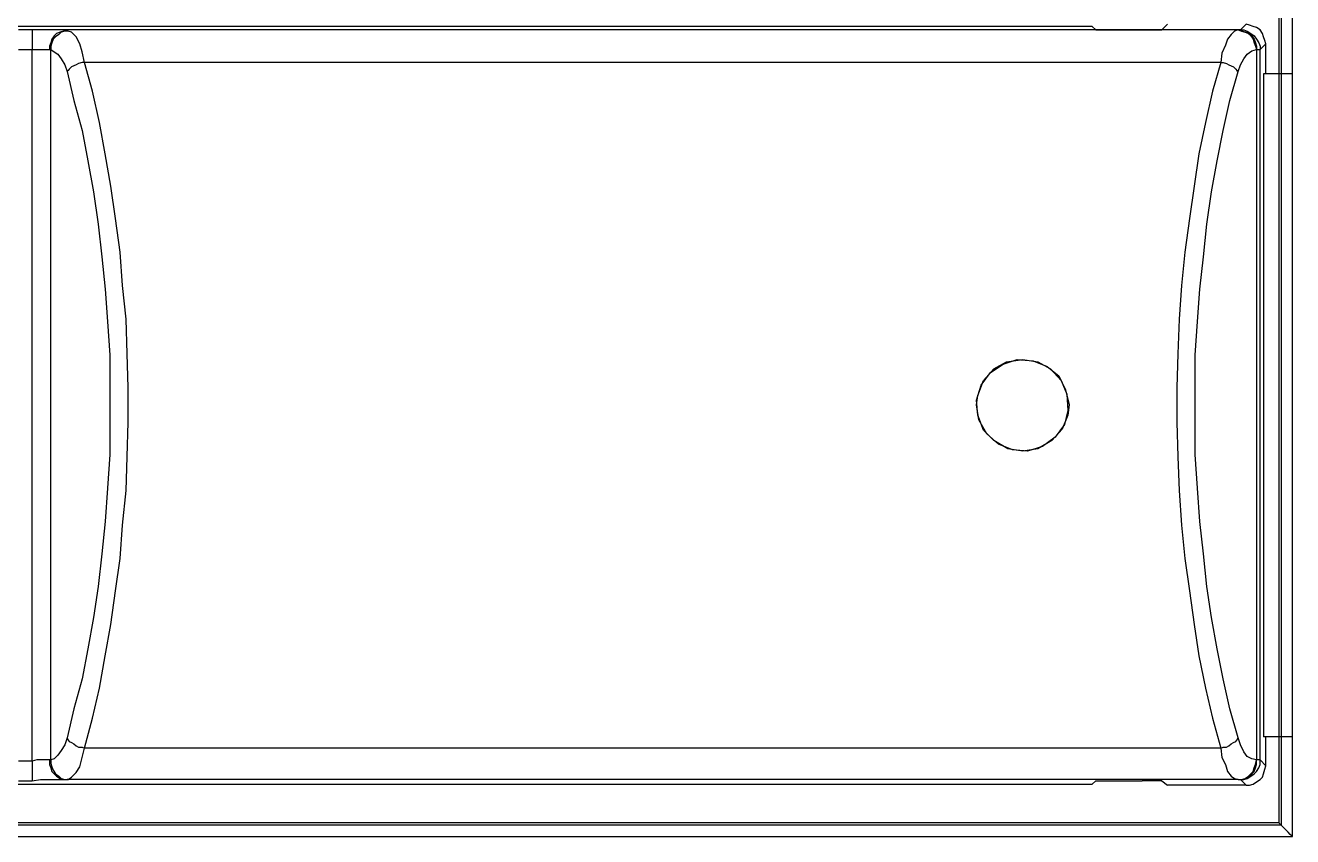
# Model space of a CAD drawing. Header units: centimetres. Extents: x -9.3 to 8.8, y -8.1 to 9.2.
# Drawn here: x -0.557 to 1.376, y -0.455 to 0.783 of the extents above; entities that cross this region are included whole.
import ezdxf

# ---------------------------------------------------------------- set-up
doc = ezdxf.new("R2010")
doc.units = ezdxf.units.CM
doc.header["$MEASUREMENT"] = 0
doc.layers.add('Camada 1', color=7, linetype='Continuous')

msp = doc.modelspace()

# ---------------------------------------------------------------- linework, layer by layer
at = {"layer": 'Camada 1', "color": 250, "lineweight": 25}
for points in [[(1.3582, 6.67103), (1.3582, 6.67103), (1.3582, -0.43744), (1.3582, -0.43744)], [(1.37585, -0.45508), (1.37585, -0.45508), (1.37585, 6.68867), (1.37585, 6.68867)], [(1.35467, 6.6675), (1.35467, 6.6675), (1.35467, -0.43392), (1.35467, -0.43392)], [(1.07015, 0.78123), (1.07015, 0.78123), (-2.18316, 0.78123), (-2.18316, 0.78123)], [(-0.5468, 0.77597), (-0.5468, 0.77597), (-0.56797, 0.77597), (-0.56797, 0.77597)], [(-0.49382, 0.77597), (-0.49382, 0.77597), (-0.5468, 0.77597), (-0.5468, 0.77597)], [(-0.5468, 0.77597), (-0.5468, 0.77597), (-0.5468, 0.74595), (-0.5468, 0.74595)], [(1.29257, 0.77597), (1.29257, 0.77597), (-0.49382, 0.77597), (-0.49382, 0.77597)], [(-0.49209, 0.77417), (-0.49209, 0.77417), (-0.49382, 0.77597), (-0.49382, 0.77597)], [(1.07015, 0.78123), (1.07015, 0.78123), (1.07545, 0.77597), (1.07545, 0.77597)], [(1.07545, 0.77597), (1.07545, 0.77597), (1.14607, 0.77597), (1.14607, 0.77597)], [(1.14607, 0.77597), (1.14607, 0.77597), (1.17606, 0.77597), (1.17606, 0.77597)], [(1.18488, 0.78479), (1.18488, 0.78479), (1.17606, 0.77597), (1.17606, 0.77597)], [(1.29434, 0.77597), (1.29434, 0.77597), (1.29257, 0.77597), (1.29257, 0.77597)], [(1.2961, 0.77597), (1.2961, 0.77597), (1.29434, 0.77597), (1.29434, 0.77597)], [(1.30493, 0.78479), (1.30493, 0.78479), (1.2961, 0.77597), (1.2961, 0.77597)], [(1.32612, 0.74595), (1.32612, 0.74595), (1.33493, 0.75477), (1.33493, 0.75477)], [(1.33493, 0.70887), (1.33493, 0.70887), (1.33493, 0.75477), (1.33493, 0.75477)], [(-0.56797, 0.74595), (-0.56797, 0.74595), (-0.5468, 0.74595), (-0.5468, 0.74595)], [(-0.5468, 0.74595), (-0.5468, 0.74595), (-0.52031, 0.74595), (-0.52031, 0.74595)], [(-0.5468, -0.33969), (-0.5468, -0.33969), (-0.5468, 0.74595), (-0.5468, 0.74595)], [(-0.52031, 0.74595), (-0.52031, 0.74595), (-0.51855, 0.74595), (-0.51855, 0.74595)], [(-0.51855, -0.33789), (-0.51855, -0.33789), (-0.51855, 0.74595), (-0.51855, 0.74595)], [(1.32081, 0.74595), (1.32081, 0.74595), (1.32081, 0.74595), (1.32081, 0.74595)], [(1.32081, 0.74595), (1.32081, 0.74595), (1.32081, -0.33789), (1.32081, -0.33789)], [(1.32081, 0.74595), (1.32081, 0.74595), (1.32612, 0.74595), (1.32612, 0.74595)], [(1.32612, -0.33789), (1.32612, -0.33789), (1.32612, 0.74595), (1.32612, 0.74595)], [(1.26609, 0.72655), (1.26609, 0.72655), (-0.46736, 0.72655), (-0.46736, 0.72655)], [(1.33141, 0.70887), (1.33141, 0.70887), (1.33141, -0.30261), (1.33141, -0.30261)], [(1.37584, 0.70887), (1.37584, 0.70887), (1.33141, 0.70887), (1.33141, 0.70887)], [(1.37584, -0.30261), (1.37584, -0.30261), (1.33141, -0.30261), (1.33141, -0.30261)], [(1.33493, -0.34674), (1.33493, -0.34674), (1.33493, -0.30261), (1.33493, -0.30261)], [(1.26609, -0.32025), (1.26609, -0.32025), (-0.46736, -0.32025), (-0.46736, -0.32025)], [(-0.5468, -0.33969), (-0.5468, -0.33969), (-0.56797, -0.33969), (-0.56797, -0.33969)], [(-0.5468, -0.33969), (-0.5468, -0.33969), (-0.5468, -0.36968), (-0.5468, -0.36968)], [(-0.51855, -0.33789), (-0.51855, -0.33789), (-0.52031, -0.33789), (-0.52031, -0.33789)], [(1.32081, -0.33789), (1.32081, -0.33789), (1.32081, -0.33789), (1.32081, -0.33789)], [(1.32612, -0.33789), (1.32612, -0.33789), (1.32081, -0.33789), (1.32081, -0.33789)], [(1.33493, -0.34674), (1.33493, -0.34674), (1.32612, -0.33789), (1.32612, -0.33789)], [(-2.18316, -0.37497), (-2.18316, -0.37497), (1.07015, -0.37497), (1.07015, -0.37497)], [(-0.56797, -0.36968), (-0.56797, -0.36968), (-0.5468, -0.36968), (-0.5468, -0.36968)], [(-0.49382, -0.36791), (-0.49382, -0.36791), (-0.49209, -0.36791), (-0.49209, -0.36791)], [(1.29257, -0.36791), (1.29257, -0.36791), (-0.49382, -0.36791), (-0.49382, -0.36791)], [(1.07015, -0.37497), (1.07015, -0.37497), (1.07545, -0.36968), (1.07545, -0.36968)], [(1.07545, -0.36968), (1.07545, -0.36968), (1.14607, -0.36968), (1.14607, -0.36968)], [(1.17606, -0.36968), (1.17606, -0.36968), (1.14607, -0.36968), (1.14607, -0.36968)], [(1.17606, -0.36968), (1.17606, -0.36968), (1.18488, -0.37673), (1.18488, -0.37673)], [(1.30493, -0.37673), (1.30493, -0.37673), (1.18488, -0.37673), (1.18488, -0.37673)], [(1.29257, -0.36791), (1.29257, -0.36791), (1.29434, -0.36791), (1.29434, -0.36791)], [(1.29434, -0.36791), (1.29434, -0.36791), (1.2961, -0.36791), (1.2961, -0.36791)], [(1.2961, -0.36791), (1.2961, -0.36791), (1.30493, -0.37673), (1.30493, -0.37673)], [(1.3582, -0.43744), (1.3582, -0.43744), (-2.46944, -0.43744), (-2.46944, -0.43744)], [(1.35467, -0.43392), (1.35467, -0.43392), (-2.46591, -0.43392), (-2.46591, -0.43392)], [(1.35467, -0.43392), (1.35467, -0.43392), (1.3582, -0.43744), (1.3582, -0.43744)], [(-2.49061, -0.45508), (-2.49061, -0.45508), (1.37585, -0.45508), (1.37585, -0.45508)]]:
    msp.add_open_spline(points, degree=3, dxfattribs=at)
for points, knots in [([(-0.49382, 0.77597), (-0.49382, 0.77597), (-0.49914, 0.77417), (-0.49914, 0.77417), (-0.49914, 0.77417), (-0.50443, 0.77241), (-0.50443, 0.77241), (-0.50443, 0.77241), (-0.50973, 0.77064), (-0.50973, 0.77064), (-0.50973, 0.77064), (-0.51325, 0.76712), (-0.51325, 0.76712), (-0.51325, 0.76712), (-0.51678, 0.76182), (-0.51678, 0.76182), (-0.51678, 0.76182), (-0.51855, 0.75653), (-0.51855, 0.75653), (-0.51855, 0.75653), (-0.52031, 0.75124), (-0.52031, 0.75124), (-0.52031, 0.75124), (-0.52031, 0.74595), (-0.52031, 0.74595)], [0, 0, 0, 0, 0.125, 0.125, 0.125, 0.25, 0.25, 0.25, 0.375, 0.375, 0.375, 0.5, 0.5, 0.5, 0.625, 0.625, 0.625, 0.75, 0.75, 0.75, 0.875, 0.875, 0.875, 1, 1, 1, 1]), ([(-0.49209, 0.77417), (-0.49209, 0.77417), (-0.49738, 0.77417), (-0.49738, 0.77417), (-0.49738, 0.77417), (-0.50267, 0.77241), (-0.50267, 0.77241), (-0.50267, 0.77241), (-0.5062, 0.76888), (-0.5062, 0.76888), (-0.5062, 0.76888), (-0.51149, 0.76535), (-0.51149, 0.76535), (-0.51149, 0.76535), (-0.51502, 0.76182), (-0.51502, 0.76182), (-0.51502, 0.76182), (-0.51678, 0.75653), (-0.51678, 0.75653), (-0.51678, 0.75653), (-0.51855, 0.75124), (-0.51855, 0.75124), (-0.51855, 0.75124), (-0.51855, 0.74595), (-0.51855, 0.74595)], [0, 0, 0, 0, 0.125, 0.125, 0.125, 0.25, 0.25, 0.25, 0.375, 0.375, 0.375, 0.5, 0.5, 0.5, 0.625, 0.625, 0.625, 0.75, 0.75, 0.75, 0.875, 0.875, 0.875, 1, 1, 1, 1]), ([(-0.46736, 0.72655), (-0.46736, 0.72655), (-0.47089, 0.74242), (-0.47089, 0.74242), (-0.47089, 0.74242), (-0.47441, 0.75477), (-0.47441, 0.75477), (-0.47441, 0.75477), (-0.47971, 0.76535), (-0.47971, 0.76535), (-0.47971, 0.76535), (-0.48676, 0.77241), (-0.48676, 0.77241), (-0.48676, 0.77241), (-0.49209, 0.77417), (-0.49209, 0.77417)], [0, 0, 0, 0, 0.2, 0.2, 0.2, 0.4, 0.4, 0.4, 0.6, 0.6, 0.6, 0.8, 0.8, 0.8, 1, 1, 1, 1]), ([(1.29257, 0.77597), (1.29257, 0.77597), (1.28727, 0.77417), (1.28727, 0.77417), (1.28727, 0.77417), (1.28198, 0.76888), (1.28198, 0.76888), (1.28198, 0.76888), (1.27669, 0.76182), (1.27669, 0.76182), (1.27669, 0.76182), (1.27316, 0.753), (1.27316, 0.753), (1.27316, 0.753), (1.26785, 0.74066), (1.26785, 0.74066), (1.26785, 0.74066), (1.26609, 0.72655), (1.26609, 0.72655)], [0, 0, 0, 0, 0.1666667, 0.1666667, 0.1666667, 0.3333333, 0.3333333, 0.3333333, 0.5, 0.5, 0.5, 0.6666667, 0.6666667, 0.6666667, 0.8333333, 0.8333333, 0.8333333, 1, 1, 1, 1]), ([(1.29257, 0.77597), (1.29257, 0.77597), (1.29786, 0.77417), (1.29786, 0.77417), (1.29786, 0.77417), (1.30316, 0.77241), (1.30316, 0.77241), (1.30316, 0.77241), (1.30845, 0.77064), (1.30845, 0.77064), (1.30845, 0.77064), (1.31199, 0.76712), (1.31199, 0.76712), (1.31199, 0.76712), (1.31552, 0.76182), (1.31552, 0.76182), (1.31552, 0.76182), (1.31728, 0.75653), (1.31728, 0.75653), (1.31728, 0.75653), (1.31905, 0.75124), (1.31905, 0.75124), (1.31905, 0.75124), (1.32081, 0.74595), (1.32081, 0.74595)], [0, 0, 0, 0, 0.125, 0.125, 0.125, 0.25, 0.25, 0.25, 0.375, 0.375, 0.375, 0.5, 0.5, 0.5, 0.625, 0.625, 0.625, 0.75, 0.75, 0.75, 0.875, 0.875, 0.875, 1, 1, 1, 1]), ([(1.29434, 0.77597), (1.29434, 0.77597), (1.29963, 0.77417), (1.29963, 0.77417), (1.29963, 0.77417), (1.30493, 0.77241), (1.30493, 0.77241), (1.30493, 0.77241), (1.30845, 0.77064), (1.30845, 0.77064), (1.30845, 0.77064), (1.31375, 0.76712), (1.31375, 0.76712), (1.31375, 0.76712), (1.31728, 0.76182), (1.31728, 0.76182), (1.31728, 0.76182), (1.31905, 0.75653), (1.31905, 0.75653), (1.31905, 0.75653), (1.32081, 0.75124), (1.32081, 0.75124), (1.32081, 0.75124), (1.32081, 0.74595), (1.32081, 0.74595)], [0, 0, 0, 0, 0.125, 0.125, 0.125, 0.25, 0.25, 0.25, 0.375, 0.375, 0.375, 0.5, 0.5, 0.5, 0.625, 0.625, 0.625, 0.75, 0.75, 0.75, 0.875, 0.875, 0.875, 1, 1, 1, 1]), ([(1.2961, 0.77597), (1.2961, 0.77597), (1.30139, 0.77597), (1.30139, 0.77597), (1.30139, 0.77597), (1.3067, 0.77417), (1.3067, 0.77417), (1.3067, 0.77417), (1.31199, 0.77064), (1.31199, 0.77064), (1.31199, 0.77064), (1.31728, 0.76712), (1.31728, 0.76712), (1.31728, 0.76712), (1.32081, 0.76182), (1.32081, 0.76182), (1.32081, 0.76182), (1.32434, 0.75653), (1.32434, 0.75653), (1.32434, 0.75653), (1.32612, 0.75124), (1.32612, 0.75124), (1.32612, 0.75124), (1.32612, 0.74595), (1.32612, 0.74595)], [0, 0, 0, 0, 0.125, 0.125, 0.125, 0.25, 0.25, 0.25, 0.375, 0.375, 0.375, 0.5, 0.5, 0.5, 0.625, 0.625, 0.625, 0.75, 0.75, 0.75, 0.875, 0.875, 0.875, 1, 1, 1, 1]), ([(1.33493, 0.75477), (1.33493, 0.75477), (1.33317, 0.76006), (1.33317, 0.76006), (1.33317, 0.76006), (1.33141, 0.76535), (1.33141, 0.76535), (1.33141, 0.76535), (1.32964, 0.77064), (1.32964, 0.77064), (1.32964, 0.77064), (1.32612, 0.77597), (1.32612, 0.77597), (1.32612, 0.77597), (1.32081, 0.7795), (1.32081, 0.7795), (1.32081, 0.7795), (1.31552, 0.78123), (1.31552, 0.78123), (1.31552, 0.78123), (1.31023, 0.78303), (1.31023, 0.78303), (1.31023, 0.78303), (1.30493, 0.78479), (1.30493, 0.78479)], [0, 0, 0, 0, 0.125, 0.125, 0.125, 0.25, 0.25, 0.25, 0.375, 0.375, 0.375, 0.5, 0.5, 0.5, 0.625, 0.625, 0.625, 0.75, 0.75, 0.75, 0.875, 0.875, 0.875, 1, 1, 1, 1]), ([(-0.51855, 0.74595), (-0.51855, 0.74595), (-0.51325, 0.74242), (-0.51325, 0.74242), (-0.51325, 0.74242), (-0.50796, 0.73889), (-0.50796, 0.73889), (-0.50796, 0.73889), (-0.50267, 0.73184), (-0.50267, 0.73184), (-0.50267, 0.73184), (-0.49738, 0.72298), (-0.49738, 0.72298), (-0.49738, 0.72298), (-0.49382, 0.7124), (-0.49382, 0.7124)], [0, 0, 0, 0, 0.2, 0.2, 0.2, 0.4, 0.4, 0.4, 0.6, 0.6, 0.6, 0.8, 0.8, 0.8, 1, 1, 1, 1]), ([(1.29257, 0.7124), (1.29257, 0.7124), (1.2961, 0.72298), (1.2961, 0.72298), (1.2961, 0.72298), (1.30139, 0.73184), (1.30139, 0.73184), (1.30139, 0.73184), (1.3067, 0.73889), (1.3067, 0.73889), (1.3067, 0.73889), (1.31375, 0.74419), (1.31375, 0.74419), (1.31375, 0.74419), (1.32081, 0.74595), (1.32081, 0.74595)], [0, 0, 0, 0, 0.2, 0.2, 0.2, 0.4, 0.4, 0.4, 0.6, 0.6, 0.6, 0.8, 0.8, 0.8, 1, 1, 1, 1]), ([(-0.46736, 0.72655), (-0.46736, 0.72655), (-0.47089, 0.72655), (-0.47089, 0.72655), (-0.47089, 0.72655), (-0.47618, 0.72478), (-0.47618, 0.72478), (-0.47618, 0.72478), (-0.47971, 0.72298), (-0.47971, 0.72298), (-0.47971, 0.72298), (-0.48323, 0.72122), (-0.48323, 0.72122), (-0.48323, 0.72122), (-0.48676, 0.71946), (-0.48676, 0.71946), (-0.48676, 0.71946), (-0.49029, 0.71593), (-0.49029, 0.71593), (-0.49029, 0.71593), (-0.49209, 0.71416), (-0.49209, 0.71416), (-0.49209, 0.71416), (-0.49382, 0.7124), (-0.49382, 0.7124)], [0, 0, 0, 0, 0.125, 0.125, 0.125, 0.25, 0.25, 0.25, 0.375, 0.375, 0.375, 0.5, 0.5, 0.5, 0.625, 0.625, 0.625, 0.75, 0.75, 0.75, 0.875, 0.875, 0.875, 1, 1, 1, 1]), ([(-0.46736, -0.32025), (-0.46736, -0.32025), (-0.45501, -0.27435), (-0.45501, -0.27435), (-0.45501, -0.27435), (-0.44439, -0.22846), (-0.44439, -0.22846), (-0.44439, -0.22846), (-0.43557, -0.17903), (-0.43557, -0.17903), (-0.43557, -0.17903), (-0.42675, -0.13137), (-0.42675, -0.13137), (-0.42675, -0.13137), (-0.4197, -0.08019), (-0.4197, -0.08019), (-0.4197, -0.08019), (-0.41264, -0.03076), (-0.41264, -0.03076), (-0.41264, -0.03076), (-0.40911, 0.02043), (-0.40911, 0.02043), (-0.40911, 0.02043), (-0.40379, 0.07338), (-0.40379, 0.07338), (-0.40379, 0.07338), (-0.40206, 0.1246), (-0.40206, 0.1246), (-0.40206, 0.1246), (-0.40029, 0.17755), (-0.40029, 0.17755), (-0.40029, 0.17755), (-0.40029, 0.23051), (-0.40029, 0.23051), (-0.40029, 0.23051), (-0.40206, 0.28169), (-0.40206, 0.28169), (-0.40206, 0.28169), (-0.40379, 0.33465), (-0.40379, 0.33465), (-0.40379, 0.33465), (-0.40911, 0.38583), (-0.40911, 0.38583), (-0.40911, 0.38583), (-0.41264, 0.43702), (-0.41264, 0.43702), (-0.41264, 0.43702), (-0.4197, 0.48821), (-0.4197, 0.48821), (-0.4197, 0.48821), (-0.42675, 0.53767), (-0.42675, 0.53767), (-0.42675, 0.53767), (-0.43557, 0.58706), (-0.43557, 0.58706), (-0.43557, 0.58706), (-0.44439, 0.63475), (-0.44439, 0.63475), (-0.44439, 0.63475), (-0.45501, 0.68238), (-0.45501, 0.68238), (-0.45501, 0.68238), (-0.46736, 0.72655), (-0.46736, 0.72655)], [0, 0, 0, 0, 0.047619, 0.047619, 0.047619, 0.0952381, 0.0952381, 0.0952381, 0.1428571, 0.1428571, 0.1428571, 0.1904762, 0.1904762, 0.1904762, 0.2380952, 0.2380952, 0.2380952, 0.2857143, 0.2857143, 0.2857143, 0.3333333, 0.3333333, 0.3333333, 0.3809524, 0.3809524, 0.3809524, 0.4285714, 0.4285714, 0.4285714, 0.4761905, 0.4761905, 0.4761905, 0.5238095, 0.5238095, 0.5238095, 0.5714286, 0.5714286, 0.5714286, 0.6190476, 0.6190476, 0.6190476, 0.6666667, 0.6666667, 0.6666667, 0.7142857, 0.7142857, 0.7142857, 0.7619048, 0.7619048, 0.7619048, 0.8095238, 0.8095238, 0.8095238, 0.8571429, 0.8571429, 0.8571429, 0.9047619, 0.9047619, 0.9047619, 0.952381, 0.952381, 0.952381, 1, 1, 1, 1]), ([(1.26609, 0.72655), (1.26609, 0.72655), (1.25373, 0.68238), (1.25373, 0.68238), (1.25373, 0.68238), (1.24315, 0.63475), (1.24315, 0.63475), (1.24315, 0.63475), (1.23254, 0.58706), (1.23254, 0.58706), (1.23254, 0.58706), (1.22548, 0.53767), (1.22548, 0.53767), (1.22548, 0.53767), (1.21843, 0.48821), (1.21843, 0.48821), (1.21843, 0.48821), (1.21137, 0.43702), (1.21137, 0.43702), (1.21137, 0.43702), (1.20608, 0.38583), (1.20608, 0.38583), (1.20608, 0.38583), (1.20255, 0.33465), (1.20255, 0.33465), (1.20255, 0.33465), (1.20079, 0.28169), (1.20079, 0.28169), (1.20079, 0.28169), (1.19902, 0.23051), (1.19902, 0.23051), (1.19902, 0.23051), (1.19902, 0.17755), (1.19902, 0.17755), (1.19902, 0.17755), (1.20079, 0.1246), (1.20079, 0.1246), (1.20079, 0.1246), (1.20255, 0.07338), (1.20255, 0.07338), (1.20255, 0.07338), (1.20608, 0.02043), (1.20608, 0.02043), (1.20608, 0.02043), (1.21137, -0.03076), (1.21137, -0.03076), (1.21137, -0.03076), (1.21843, -0.08019), (1.21843, -0.08019), (1.21843, -0.08019), (1.22548, -0.13137), (1.22548, -0.13137), (1.22548, -0.13137), (1.23254, -0.17903), (1.23254, -0.17903), (1.23254, -0.17903), (1.24315, -0.22846), (1.24315, -0.22846), (1.24315, -0.22846), (1.25373, -0.27435), (1.25373, -0.27435), (1.25373, -0.27435), (1.26609, -0.32025), (1.26609, -0.32025)], [0, 0, 0, 0, 0.047619, 0.047619, 0.047619, 0.0952381, 0.0952381, 0.0952381, 0.1428571, 0.1428571, 0.1428571, 0.1904762, 0.1904762, 0.1904762, 0.2380952, 0.2380952, 0.2380952, 0.2857143, 0.2857143, 0.2857143, 0.3333333, 0.3333333, 0.3333333, 0.3809524, 0.3809524, 0.3809524, 0.4285714, 0.4285714, 0.4285714, 0.4761905, 0.4761905, 0.4761905, 0.5238095, 0.5238095, 0.5238095, 0.5714286, 0.5714286, 0.5714286, 0.6190476, 0.6190476, 0.6190476, 0.6666667, 0.6666667, 0.6666667, 0.7142857, 0.7142857, 0.7142857, 0.7619048, 0.7619048, 0.7619048, 0.8095238, 0.8095238, 0.8095238, 0.8571429, 0.8571429, 0.8571429, 0.9047619, 0.9047619, 0.9047619, 0.952381, 0.952381, 0.952381, 1, 1, 1, 1]), ([(1.26609, 0.72655), (1.26609, 0.72655), (1.26962, 0.72655), (1.26962, 0.72655), (1.26962, 0.72655), (1.27492, 0.72478), (1.27492, 0.72478), (1.27492, 0.72478), (1.27845, 0.72298), (1.27845, 0.72298), (1.27845, 0.72298), (1.28198, 0.72122), (1.28198, 0.72122), (1.28198, 0.72122), (1.28552, 0.71946), (1.28552, 0.71946), (1.28552, 0.71946), (1.28905, 0.71593), (1.28905, 0.71593), (1.28905, 0.71593), (1.2908, 0.71416), (1.2908, 0.71416), (1.2908, 0.71416), (1.29257, 0.7124), (1.29257, 0.7124)], [0, 0, 0, 0, 0.125, 0.125, 0.125, 0.25, 0.25, 0.25, 0.375, 0.375, 0.375, 0.5, 0.5, 0.5, 0.625, 0.625, 0.625, 0.75, 0.75, 0.75, 0.875, 0.875, 0.875, 1, 1, 1, 1]), ([(-0.49382, 0.7124), (-0.49382, 0.7124), (-0.48323, 0.66827), (-0.48323, 0.66827), (-0.48323, 0.66827), (-0.47089, 0.62237), (-0.47089, 0.62237), (-0.47089, 0.62237), (-0.46207, 0.57647), (-0.46207, 0.57647), (-0.46207, 0.57647), (-0.45325, 0.52881), (-0.45325, 0.52881), (-0.45325, 0.52881), (-0.44619, 0.47939), (-0.44619, 0.47939), (-0.44619, 0.47939), (-0.44086, 0.42997), (-0.44086, 0.42997), (-0.44086, 0.42997), (-0.43557, 0.38054), (-0.43557, 0.38054), (-0.43557, 0.38054), (-0.43204, 0.33112), (-0.43204, 0.33112), (-0.43204, 0.33112), (-0.42852, 0.27993), (-0.42852, 0.27993), (-0.42852, 0.27993), (-0.42852, 0.12813), (-0.42852, 0.12813), (-0.42852, 0.12813), (-0.43204, 0.07691), (-0.43204, 0.07691), (-0.43204, 0.07691), (-0.43557, 0.02572), (-0.43557, 0.02572), (-0.43557, 0.02572), (-0.44086, -0.02371), (-0.44086, -0.02371), (-0.44086, -0.02371), (-0.44619, -0.07313), (-0.44619, -0.07313), (-0.44619, -0.07313), (-0.45325, -0.12076), (-0.45325, -0.12076), (-0.45325, -0.12076), (-0.46207, -0.16845), (-0.46207, -0.16845), (-0.46207, -0.16845), (-0.47089, -0.21435), (-0.47089, -0.21435), (-0.47089, -0.21435), (-0.48323, -0.26024), (-0.48323, -0.26024), (-0.48323, -0.26024), (-0.49382, -0.30434), (-0.49382, -0.30434)], [0, 0, 0, 0, 0.0526316, 0.0526316, 0.0526316, 0.1052632, 0.1052632, 0.1052632, 0.1578947, 0.1578947, 0.1578947, 0.2105263, 0.2105263, 0.2105263, 0.2631579, 0.2631579, 0.2631579, 0.3157895, 0.3157895, 0.3157895, 0.3684211, 0.3684211, 0.3684211, 0.4210526, 0.4210526, 0.4210526, 0.4736842, 0.4736842, 0.4736842, 0.5263158, 0.5263158, 0.5263158, 0.5789474, 0.5789474, 0.5789474, 0.6315789, 0.6315789, 0.6315789, 0.6842105, 0.6842105, 0.6842105, 0.7368421, 0.7368421, 0.7368421, 0.7894737, 0.7894737, 0.7894737, 0.8421053, 0.8421053, 0.8421053, 0.8947368, 0.8947368, 0.8947368, 0.9473684, 0.9473684, 0.9473684, 1, 1, 1, 1]), ([(1.29257, -0.30434), (1.29257, -0.30434), (1.28022, -0.26024), (1.28022, -0.26024), (1.28022, -0.26024), (1.26962, -0.21435), (1.26962, -0.21435), (1.26962, -0.21435), (1.2608, -0.16845), (1.2608, -0.16845), (1.2608, -0.16845), (1.25198, -0.12076), (1.25198, -0.12076), (1.25198, -0.12076), (1.24491, -0.07313), (1.24491, -0.07313), (1.24491, -0.07313), (1.23962, -0.02371), (1.23962, -0.02371), (1.23962, -0.02371), (1.23434, 0.02572), (1.23434, 0.02572), (1.23434, 0.02572), (1.23077, 0.07691), (1.23077, 0.07691), (1.23077, 0.07691), (1.22728, 0.12813), (1.22728, 0.12813), (1.22728, 0.12813), (1.22728, 0.27993), (1.22728, 0.27993), (1.22728, 0.27993), (1.23077, 0.33112), (1.23077, 0.33112), (1.23077, 0.33112), (1.23434, 0.38054), (1.23434, 0.38054), (1.23434, 0.38054), (1.23962, 0.42997), (1.23962, 0.42997), (1.23962, 0.42997), (1.24491, 0.47939), (1.24491, 0.47939), (1.24491, 0.47939), (1.25198, 0.52881), (1.25198, 0.52881), (1.25198, 0.52881), (1.2608, 0.57647), (1.2608, 0.57647), (1.2608, 0.57647), (1.26962, 0.62237), (1.26962, 0.62237), (1.26962, 0.62237), (1.28022, 0.66827), (1.28022, 0.66827), (1.28022, 0.66827), (1.29257, 0.7124), (1.29257, 0.7124)], [0, 0, 0, 0, 0.0526316, 0.0526316, 0.0526316, 0.1052632, 0.1052632, 0.1052632, 0.1578947, 0.1578947, 0.1578947, 0.2105263, 0.2105263, 0.2105263, 0.2631579, 0.2631579, 0.2631579, 0.3157895, 0.3157895, 0.3157895, 0.3684211, 0.3684211, 0.3684211, 0.4210526, 0.4210526, 0.4210526, 0.4736842, 0.4736842, 0.4736842, 0.5263158, 0.5263158, 0.5263158, 0.5789474, 0.5789474, 0.5789474, 0.6315789, 0.6315789, 0.6315789, 0.6842105, 0.6842105, 0.6842105, 0.7368421, 0.7368421, 0.7368421, 0.7894737, 0.7894737, 0.7894737, 0.8421053, 0.8421053, 0.8421053, 0.8947368, 0.8947368, 0.8947368, 0.9473684, 0.9473684, 0.9473684, 1, 1, 1, 1]), ([(0.89362, 0.20401), (0.89362, 0.20401), (0.89715, 0.18108), (0.89715, 0.18108), (0.89715, 0.18108), (0.90953, 0.15988), (0.90953, 0.15988), (0.90953, 0.15988), (0.92717, 0.144), (0.92717, 0.144), (0.92717, 0.144), (0.94834, 0.13519), (0.94834, 0.13519), (0.94834, 0.13519), (0.97131, 0.13342), (0.97131, 0.13342), (0.97131, 0.13342), (0.99427, 0.14048), (0.99427, 0.14048), (0.99427, 0.14048), (1.01367, 0.15459), (1.01367, 0.15459), (1.01367, 0.15459), (1.02779, 0.17403), (1.02779, 0.17403), (1.02779, 0.17403), (1.03308, 0.19519), (1.03308, 0.19519), (1.03308, 0.19519), (1.03131, 0.21992), (1.03131, 0.21992), (1.03131, 0.21992), (1.02249, 0.24109), (1.02249, 0.24109), (1.02249, 0.24109), (1.00662, 0.25873), (1.00662, 0.25873), (1.00662, 0.25873), (0.98718, 0.26935), (0.98718, 0.26935), (0.98718, 0.26935), (0.96425, 0.27287), (0.96425, 0.27287), (0.96425, 0.27287), (0.93952, 0.26935), (0.93952, 0.26935), (0.93952, 0.26935), (0.92012, 0.25873), (0.92012, 0.25873), (0.92012, 0.25873), (0.90424, 0.24109), (0.90424, 0.24109), (0.90424, 0.24109), (0.89539, 0.21816), (0.89539, 0.21816), (0.89539, 0.21816), (0.89362, 0.20401), (0.89362, 0.20401)], [0, 0, 0, 0, 0.0526316, 0.0526316, 0.0526316, 0.1052632, 0.1052632, 0.1052632, 0.1578947, 0.1578947, 0.1578947, 0.2105263, 0.2105263, 0.2105263, 0.2631579, 0.2631579, 0.2631579, 0.3157895, 0.3157895, 0.3157895, 0.3684211, 0.3684211, 0.3684211, 0.4210526, 0.4210526, 0.4210526, 0.4736842, 0.4736842, 0.4736842, 0.5263158, 0.5263158, 0.5263158, 0.5789474, 0.5789474, 0.5789474, 0.6315789, 0.6315789, 0.6315789, 0.6842105, 0.6842105, 0.6842105, 0.7368421, 0.7368421, 0.7368421, 0.7894737, 0.7894737, 0.7894737, 0.8421053, 0.8421053, 0.8421053, 0.8947368, 0.8947368, 0.8947368, 0.9473684, 0.9473684, 0.9473684, 1, 1, 1, 1]), ([(1.03484, 0.20401), (1.03484, 0.20401), (1.02955, 0.22698), (1.02955, 0.22698), (1.02955, 0.22698), (1.01897, 0.24814), (1.01897, 0.24814), (1.01897, 0.24814), (1.00133, 0.26226), (1.00133, 0.26226), (1.00133, 0.26226), (0.98012, 0.27111), (0.98012, 0.27111), (0.98012, 0.27111), (0.9554, 0.27287), (0.9554, 0.27287), (0.9554, 0.27287), (0.93423, 0.26578), (0.93423, 0.26578), (0.93423, 0.26578), (0.91483, 0.25344), (0.91483, 0.25344), (0.91483, 0.25344), (0.90068, 0.23403), (0.90068, 0.23403), (0.90068, 0.23403), (0.89362, 0.2111), (0.89362, 0.2111), (0.89362, 0.2111), (0.89539, 0.18814), (0.89539, 0.18814), (0.89539, 0.18814), (0.90424, 0.16517), (0.90424, 0.16517), (0.90424, 0.16517), (0.92012, 0.1493), (0.92012, 0.1493), (0.92012, 0.1493), (0.94128, 0.13695), (0.94128, 0.13695), (0.94128, 0.13695), (0.96425, 0.13342), (0.96425, 0.13342), (0.96425, 0.13342), (0.98718, 0.13695), (0.98718, 0.13695), (0.98718, 0.13695), (1.00838, 0.1493), (1.00838, 0.1493), (1.00838, 0.1493), (1.02426, 0.16694), (1.02426, 0.16694), (1.02426, 0.16694), (1.03308, 0.18814), (1.03308, 0.18814), (1.03308, 0.18814), (1.03484, 0.20401), (1.03484, 0.20401)], [0, 0, 0, 0, 0.0526316, 0.0526316, 0.0526316, 0.1052632, 0.1052632, 0.1052632, 0.1578947, 0.1578947, 0.1578947, 0.2105263, 0.2105263, 0.2105263, 0.2631579, 0.2631579, 0.2631579, 0.3157895, 0.3157895, 0.3157895, 0.3684211, 0.3684211, 0.3684211, 0.4210526, 0.4210526, 0.4210526, 0.4736842, 0.4736842, 0.4736842, 0.5263158, 0.5263158, 0.5263158, 0.5789474, 0.5789474, 0.5789474, 0.6315789, 0.6315789, 0.6315789, 0.6842105, 0.6842105, 0.6842105, 0.7368421, 0.7368421, 0.7368421, 0.7894737, 0.7894737, 0.7894737, 0.8421053, 0.8421053, 0.8421053, 0.8947368, 0.8947368, 0.8947368, 0.9473684, 0.9473684, 0.9473684, 1, 1, 1, 1]), ([(-0.49382, -0.30434), (-0.49382, -0.30434), (-0.49738, -0.31496), (-0.49738, -0.31496), (-0.49738, -0.31496), (-0.50267, -0.32378), (-0.50267, -0.32378), (-0.50267, -0.32378), (-0.50796, -0.33083), (-0.50796, -0.33083), (-0.50796, -0.33083), (-0.51325, -0.33613), (-0.51325, -0.33613), (-0.51325, -0.33613), (-0.51855, -0.33789), (-0.51855, -0.33789)], [0, 0, 0, 0, 0.2, 0.2, 0.2, 0.4, 0.4, 0.4, 0.6, 0.6, 0.6, 0.8, 0.8, 0.8, 1, 1, 1, 1]), ([(-0.49382, -0.30434), (-0.49382, -0.30434), (-0.49209, -0.3079), (-0.49209, -0.3079), (-0.49209, -0.3079), (-0.49029, -0.30967), (-0.49029, -0.30967), (-0.49029, -0.30967), (-0.48676, -0.31143), (-0.48676, -0.31143), (-0.48676, -0.31143), (-0.48323, -0.3132), (-0.48323, -0.3132), (-0.48323, -0.3132), (-0.47971, -0.31672), (-0.47971, -0.31672), (-0.47971, -0.31672), (-0.47618, -0.31849), (-0.47618, -0.31849), (-0.47618, -0.31849), (-0.47089, -0.31849), (-0.47089, -0.31849), (-0.47089, -0.31849), (-0.46736, -0.32025), (-0.46736, -0.32025)], [0, 0, 0, 0, 0.125, 0.125, 0.125, 0.25, 0.25, 0.25, 0.375, 0.375, 0.375, 0.5, 0.5, 0.5, 0.625, 0.625, 0.625, 0.75, 0.75, 0.75, 0.875, 0.875, 0.875, 1, 1, 1, 1]), ([(1.26609, -0.32025), (1.26609, -0.32025), (1.26962, -0.31849), (1.26962, -0.31849), (1.26962, -0.31849), (1.27492, -0.31849), (1.27492, -0.31849), (1.27492, -0.31849), (1.27845, -0.31672), (1.27845, -0.31672), (1.27845, -0.31672), (1.28198, -0.3132), (1.28198, -0.3132), (1.28198, -0.3132), (1.28552, -0.31143), (1.28552, -0.31143), (1.28552, -0.31143), (1.28905, -0.30967), (1.28905, -0.30967), (1.28905, -0.30967), (1.2908, -0.3079), (1.2908, -0.3079), (1.2908, -0.3079), (1.29257, -0.30434), (1.29257, -0.30434)], [0, 0, 0, 0, 0.125, 0.125, 0.125, 0.25, 0.25, 0.25, 0.375, 0.375, 0.375, 0.5, 0.5, 0.5, 0.625, 0.625, 0.625, 0.75, 0.75, 0.75, 0.875, 0.875, 0.875, 1, 1, 1, 1]), ([(1.32081, -0.33789), (1.32081, -0.33789), (1.31375, -0.33613), (1.31375, -0.33613), (1.31375, -0.33613), (1.3067, -0.3326), (1.3067, -0.3326), (1.3067, -0.3326), (1.30139, -0.32554), (1.30139, -0.32554), (1.30139, -0.32554), (1.2961, -0.31496), (1.2961, -0.31496), (1.2961, -0.31496), (1.29257, -0.30434), (1.29257, -0.30434)], [0, 0, 0, 0, 0.2, 0.2, 0.2, 0.4, 0.4, 0.4, 0.6, 0.6, 0.6, 0.8, 0.8, 0.8, 1, 1, 1, 1]), ([(-0.49209, -0.36791), (-0.49209, -0.36791), (-0.48676, -0.36438), (-0.48676, -0.36438), (-0.48676, -0.36438), (-0.47971, -0.35733), (-0.47971, -0.35733), (-0.47971, -0.35733), (-0.47441, -0.34851), (-0.47441, -0.34851), (-0.47441, -0.34851), (-0.47089, -0.3344), (-0.47089, -0.3344), (-0.47089, -0.3344), (-0.46736, -0.32025), (-0.46736, -0.32025)], [0, 0, 0, 0, 0.2, 0.2, 0.2, 0.4, 0.4, 0.4, 0.6, 0.6, 0.6, 0.8, 0.8, 0.8, 1, 1, 1, 1]), ([(1.26609, -0.32025), (1.26609, -0.32025), (1.26785, -0.3344), (1.26785, -0.3344), (1.26785, -0.3344), (1.27316, -0.34495), (1.27316, -0.34495), (1.27316, -0.34495), (1.27669, -0.35556), (1.27669, -0.35556), (1.27669, -0.35556), (1.28198, -0.36262), (1.28198, -0.36262), (1.28198, -0.36262), (1.28727, -0.36615), (1.28727, -0.36615), (1.28727, -0.36615), (1.29257, -0.36791), (1.29257, -0.36791)], [0, 0, 0, 0, 0.1666667, 0.1666667, 0.1666667, 0.3333333, 0.3333333, 0.3333333, 0.5, 0.5, 0.5, 0.6666667, 0.6666667, 0.6666667, 0.8333333, 0.8333333, 0.8333333, 1, 1, 1, 1]), ([(-0.52031, -0.33789), (-0.52031, -0.33789), (-0.53975, -0.33789), (-0.53975, -0.33789), (-0.53975, -0.33789), (-0.5468, -0.33969), (-0.5468, -0.33969)], [0, 0, 0, 0, 0.5, 0.5, 0.5, 1, 1, 1, 1]), ([(-0.52031, -0.33789), (-0.52031, -0.33789), (-0.52031, -0.34495), (-0.52031, -0.34495), (-0.52031, -0.34495), (-0.51855, -0.35027), (-0.51855, -0.35027), (-0.51855, -0.35027), (-0.51678, -0.35556), (-0.51678, -0.35556), (-0.51678, -0.35556), (-0.51325, -0.35909), (-0.51325, -0.35909), (-0.51325, -0.35909), (-0.50973, -0.36262), (-0.50973, -0.36262), (-0.50973, -0.36262), (-0.50443, -0.36615), (-0.50443, -0.36615), (-0.50443, -0.36615), (-0.49914, -0.36791), (-0.49914, -0.36791), (-0.49914, -0.36791), (-0.49382, -0.36791), (-0.49382, -0.36791)], [0, 0, 0, 0, 0.125, 0.125, 0.125, 0.25, 0.25, 0.25, 0.375, 0.375, 0.375, 0.5, 0.5, 0.5, 0.625, 0.625, 0.625, 0.75, 0.75, 0.75, 0.875, 0.875, 0.875, 1, 1, 1, 1]), ([(-0.51855, -0.33789), (-0.51855, -0.33789), (-0.51855, -0.34322), (-0.51855, -0.34322), (-0.51855, -0.34322), (-0.51678, -0.34851), (-0.51678, -0.34851), (-0.51678, -0.34851), (-0.51502, -0.3538), (-0.51502, -0.3538), (-0.51502, -0.3538), (-0.51149, -0.35909), (-0.51149, -0.35909), (-0.51149, -0.35909), (-0.5062, -0.36262), (-0.5062, -0.36262), (-0.5062, -0.36262), (-0.50267, -0.36615), (-0.50267, -0.36615), (-0.50267, -0.36615), (-0.49738, -0.36791), (-0.49738, -0.36791), (-0.49738, -0.36791), (-0.49209, -0.36791), (-0.49209, -0.36791)], [0, 0, 0, 0, 0.125, 0.125, 0.125, 0.25, 0.25, 0.25, 0.375, 0.375, 0.375, 0.5, 0.5, 0.5, 0.625, 0.625, 0.625, 0.75, 0.75, 0.75, 0.875, 0.875, 0.875, 1, 1, 1, 1]), ([(1.29257, -0.36791), (1.29257, -0.36791), (1.29786, -0.36791), (1.29786, -0.36791), (1.29786, -0.36791), (1.30316, -0.36615), (1.30316, -0.36615), (1.30316, -0.36615), (1.30845, -0.36262), (1.30845, -0.36262), (1.30845, -0.36262), (1.31199, -0.35909), (1.31199, -0.35909), (1.31199, -0.35909), (1.31552, -0.35556), (1.31552, -0.35556), (1.31552, -0.35556), (1.31728, -0.35027), (1.31728, -0.35027), (1.31728, -0.35027), (1.31905, -0.34495), (1.31905, -0.34495), (1.31905, -0.34495), (1.32081, -0.33789), (1.32081, -0.33789)], [0, 0, 0, 0, 0.125, 0.125, 0.125, 0.25, 0.25, 0.25, 0.375, 0.375, 0.375, 0.5, 0.5, 0.5, 0.625, 0.625, 0.625, 0.75, 0.75, 0.75, 0.875, 0.875, 0.875, 1, 1, 1, 1]), ([(1.29434, -0.36791), (1.29434, -0.36791), (1.29963, -0.36791), (1.29963, -0.36791), (1.29963, -0.36791), (1.30493, -0.36615), (1.30493, -0.36615), (1.30493, -0.36615), (1.30845, -0.36262), (1.30845, -0.36262), (1.30845, -0.36262), (1.31375, -0.35909), (1.31375, -0.35909), (1.31375, -0.35909), (1.31728, -0.35556), (1.31728, -0.35556), (1.31728, -0.35556), (1.31905, -0.35027), (1.31905, -0.35027), (1.31905, -0.35027), (1.32081, -0.34495), (1.32081, -0.34495), (1.32081, -0.34495), (1.32081, -0.33789), (1.32081, -0.33789)], [0, 0, 0, 0, 0.125, 0.125, 0.125, 0.25, 0.25, 0.25, 0.375, 0.375, 0.375, 0.5, 0.5, 0.5, 0.625, 0.625, 0.625, 0.75, 0.75, 0.75, 0.875, 0.875, 0.875, 1, 1, 1, 1]), ([(1.2961, -0.36791), (1.2961, -0.36791), (1.30139, -0.36791), (1.30139, -0.36791), (1.30139, -0.36791), (1.3067, -0.36615), (1.3067, -0.36615), (1.3067, -0.36615), (1.31199, -0.36262), (1.31199, -0.36262), (1.31199, -0.36262), (1.31728, -0.35909), (1.31728, -0.35909), (1.31728, -0.35909), (1.32081, -0.35556), (1.32081, -0.35556), (1.32081, -0.35556), (1.32434, -0.35027), (1.32434, -0.35027), (1.32434, -0.35027), (1.32612, -0.34495), (1.32612, -0.34495), (1.32612, -0.34495), (1.32612, -0.33789), (1.32612, -0.33789)], [0, 0, 0, 0, 0.125, 0.125, 0.125, 0.25, 0.25, 0.25, 0.375, 0.375, 0.375, 0.5, 0.5, 0.5, 0.625, 0.625, 0.625, 0.75, 0.75, 0.75, 0.875, 0.875, 0.875, 1, 1, 1, 1]), ([(1.30493, -0.37673), (1.30493, -0.37673), (1.31023, -0.37673), (1.31023, -0.37673), (1.31023, -0.37673), (1.31552, -0.37497), (1.31552, -0.37497), (1.31552, -0.37497), (1.32081, -0.37144), (1.32081, -0.37144), (1.32081, -0.37144), (1.32612, -0.36791), (1.32612, -0.36791), (1.32612, -0.36791), (1.32964, -0.36438), (1.32964, -0.36438), (1.32964, -0.36438), (1.33141, -0.35909), (1.33141, -0.35909), (1.33141, -0.35909), (1.33317, -0.35204), (1.33317, -0.35204), (1.33317, -0.35204), (1.33493, -0.34674), (1.33493, -0.34674)], [0, 0, 0, 0, 0.125, 0.125, 0.125, 0.25, 0.25, 0.25, 0.375, 0.375, 0.375, 0.5, 0.5, 0.5, 0.625, 0.625, 0.625, 0.75, 0.75, 0.75, 0.875, 0.875, 0.875, 1, 1, 1, 1]), ([(-0.5468, -0.36968), (-0.5468, -0.36968), (-0.53446, -0.36791), (-0.53446, -0.36791), (-0.53446, -0.36791), (-0.49382, -0.36791), (-0.49382, -0.36791)], [0, 0, 0, 0, 0.5, 0.5, 0.5, 1, 1, 1, 1]), ([(1.37585, -0.45508), (1.37585, -0.45508), (1.37231, -0.45155), (1.37231, -0.45155), (1.37231, -0.45155), (1.36878, -0.44803), (1.36878, -0.44803), (1.36878, -0.44803), (1.36525, -0.4445), (1.36525, -0.4445), (1.36525, -0.4445), (1.36174, -0.44097), (1.36174, -0.44097), (1.36174, -0.44097), (1.3582, -0.43744), (1.3582, -0.43744)], [0, 0, 0, 0, 0.2, 0.2, 0.2, 0.4, 0.4, 0.4, 0.6, 0.6, 0.6, 0.8, 0.8, 0.8, 1, 1, 1, 1])]:
    msp.add_open_spline(points, degree=3, knots=knots, dxfattribs=at)

doc.saveas('drawing.dxf')
